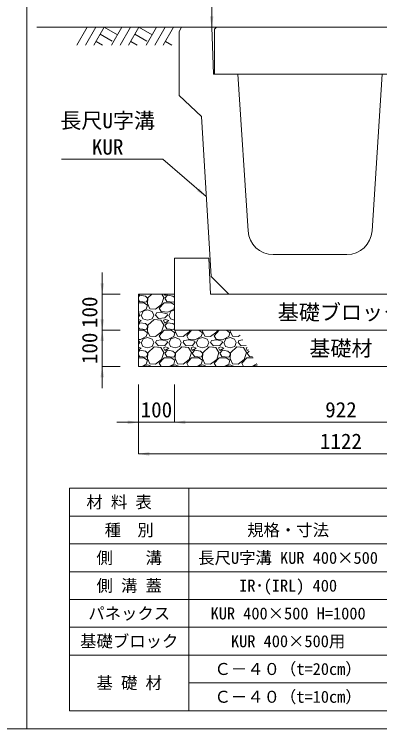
# Model space of a CAD drawing. Units: millimetres at full size, sheet at 1:40. Extents: x 206103 to 244503, y 883348 to 903496.
# Drawn here: x 242469 to 243481, y 883348 to 885328 of the extents above; entities that cross this region are included whole.
import ezdxf
from ezdxf.enums import TextEntityAlignment as Align

# ---------------------------------------------------------------- set-up
doc = ezdxf.new("R2010")
doc.units = ezdxf.units.MM
doc.header["$LTSCALE"] = 40
for name, color, linetype, lineweight in [('0_2', 7, 'Continuous', 20), ('Defpoints_3', 8, 'Continuous', 0), ('図枠', 5, 'Continuous', 13), ('基礎ブロック', 2, 'Continuous', 13), ('基礎材', 7, 'Continuous', 15), ('寸法・材料表', 7, 'Continuous', 13), ('寸法線', 7, 'Continuous', 13), ('引出線', 4, 'Continuous', 13), ('本体', 2, 'Continuous', 13), ('ﾊｯﾁﾝｸﾞ', 7, 'Continuous', 5)]:
    doc.layers.add(name, color=color, linetype=linetype, lineweight=lineweight)
doc.layers.add('文字', color=7, linetype='Continuous')
doc.styles.add('ＭＳ ゴシック', font='')
doc.styles.get('ＭＳ ゴシック').set_extended_font_data('MS Gothic')

# ---------------------------------------------------------------- blocks, each defined once
blk = doc.blocks.new('filled_arrow')
at = {"color": 0, "linetype": 'Continuous', "lineweight": -2}
blk.add_solid([(7.5, 1.25), (0, 0), (7.5, -1.25)], dxfattribs=at)

msp = doc.modelspace()

# ---------------------------------------------------------------- linework, layer by layer
at = {"layer": '0_2'}
msp.add_line((242931.21, 885292.33), (242531.21, 885292.33), dxfattribs=at)
at = {"layer": 'Defpoints_3'}
for p, q in [((242621.89, 884014.77), (244408.53, 884014.77)), ((242621.89, 884014.77), (242621.89, 883937.33)), ((242951.89, 884014.77), (242951.89, 883937.33))]:
    msp.add_line(p, q, dxfattribs=at)
at = {"layer": '図枠'}
for p, q in [((242503.21, 903148.33), (242503.21, 883348.33)), ((227303.21, 883348.33), (244503.21, 883348.33))]:
    msp.add_line(p, q, dxfattribs=at)
at = {"layer": '基礎ブロック', "lineweight": 20}
for p, q in [((242912.21, 884552.33), (242912.21, 884652.33)), ((242912.21, 884652.33), (243007.21, 884652.33)), ((243007.21, 884652.33), (243012.21, 884552.33)), ((242912.21, 884452.33), (242912.21, 884552.33)), ((243012.21, 884552.33), (243734.21, 884552.33)), ((243834.21, 884452.33), (242912.21, 884452.33))]:
    msp.add_line(p, q, dxfattribs=at)
at = {"layer": '基礎材'}
for p, q in [((242812.21, 884552.33), (242812.21, 884352.33)), ((242812.21, 884352.33), (243934.21, 884352.33))]:
    msp.add_line(p, q, dxfattribs=at)
at = {"layer": '基礎材', "lineweight": 13}
msp.add_line((242912.21, 884552.33), (242812.21, 884552.33), dxfattribs=at)
at = {"layer": '寸法・材料表'}
for p, q in [((242621.89, 883937.33), (244408.53, 883937.33)), ((242621.89, 883937.33), (242621.89, 883398.33)), ((242951.89, 883937.33), (242951.89, 883398.33)), ((242621.89, 883860.33), (244408.53, 883860.33)), ((242621.89, 883783.33), (244408.53, 883783.33)), ((242621.89, 883706.33), (244408.53, 883706.33)), ((242621.89, 883629.33), (244408.53, 883629.33)), ((242621.89, 883552.33), (244408.53, 883552.33)), ((242951.89, 883475.33), (244408.53, 883475.33)), ((242621.89, 883398.33), (244408.53, 883398.33))]:
    msp.add_line(p, q, dxfattribs=at)
at = {"layer": '寸法線'}
for p, q in [((243015.21, 885292.33), (243015.21, 886292.33)), ((243580.21, 885292.33), (243015.21, 885292.33)), ((242712.21, 884392.33), (242712.21, 884612.33)), ((242762.21, 884552.33), (242712.21, 884552.33)), ((242712.21, 884292.33), (242712.21, 884512.33)), ((242762.21, 884452.33), (242712.21, 884452.33)), ((242762.21, 884452.33), (242712.21, 884452.33)), ((242762.21, 884352.33), (242712.21, 884352.33)), ((242812.21, 884302.33), (242812.21, 884197.39)), ((242812.21, 884302.33), (242812.21, 884109.89)), ((242912.21, 884302.33), (242912.21, 884197.39)), ((242912.21, 884302.33), (242912.21, 884197.39)), ((242752.21, 884197.39), (242972.21, 884197.39)), ((242912.21, 884197.39), (243834.21, 884197.39)), ((243934.21, 884109.89), (242812.21, 884109.89))]:
    msp.add_line(p, q, dxfattribs=at)
at = {"layer": '引出線'}
msp.add_lwpolyline([(243000.34, 884822.7), (242880.13, 884926.15), (242599.29, 884926.15)], dxfattribs=at)
at = {"layer": '本体'}
for p, q in [((242925.21, 885280.33), (242931.21, 885292.33)), ((242925.21, 885280.33), (242925.21, 885103.33)), ((242931.21, 885292.33), (243015.21, 885292.33)), ((243015.21, 885292.33), (243020.21, 885162.33)), ((243020.21, 885162.33), (243087.71, 885162.33)), ((243087.71, 885162.33), (243115.95, 884727.79)), ((243487.71, 885162.33), (243459.46, 884727.79)), ((242925.21, 885103.33), (242986.71, 885044.33)), ((242986.71, 885044.33), (243013.98, 884601.06)), ((243185.8, 884662.33), (243389.61, 884662.33)), ((243062.71, 884552.33), (243013.98, 884601.06)), ((243062.71, 884552.33), (243512.71, 884552.33))]:
    msp.add_line(p, q, dxfattribs=at)
at = {"layer": '本体', "lineweight": 20}
msp.add_lwpolyline([(243022.71, 885162.33), (243022.71, 885286.33), (243028.71, 885292.33), (243546.71, 885292.33), (243552.71, 885286.33), (243552.71, 885162.33)], close=True, dxfattribs=at)
at = {"layer": '本体'}
for centre, start, end in [((243185.8, 884732.33), 183.71899, 270), ((243389.61, 884732.33), 270, 356.28101)]:
    msp.add_arc(centre, 70, start, end, dxfattribs=at)
at = {"layer": 'ﾊｯﾁﾝｸﾞ', "lineweight": 9}
for p, q in [((242670.65, 885292.33), (242642, 885242.71)), ((242694.27, 885292.33), (242665.62, 885242.71)), ((242717.89, 885292.33), (242689.24, 885242.71)), ((242717.89, 885292.33), (242754.46, 885271.22)), ((242766.65, 885292.33), (242738, 885242.71)), ((242790.27, 885292.33), (242761.62, 885242.71)), ((242813.89, 885292.33), (242785.24, 885242.71)), ((242813.89, 885292.33), (242850.46, 885271.22)), ((242862.65, 885292.33), (242834, 885242.71)), ((242886.27, 885292.33), (242857.62, 885242.71)), ((242909.89, 885292.33), (242881.24, 885242.71)), ((242706.47, 885272.55), (242739.88, 885253.26)), ((242802.47, 885272.55), (242835.88, 885253.26)), ((242695.05, 885252.76), (242712.46, 885242.71)), ((242791.05, 885252.76), (242808.46, 885242.71)), ((242887.05, 885252.76), (242904.46, 885242.71))]:
    msp.add_line(p, q, dxfattribs=at)
at = {"layer": 'ﾊｯﾁﾝｸﾞ'}
for p, q in [((242812.21, 884550.57), (242815.13, 884552.33)), ((242816.51, 884549.35), (242812.21, 884545.04)), ((242831.75, 884547.06), (242816.51, 884549.35)), ((242837.85, 884541.73), (242831.75, 884547.06)), ((242849.39, 884552.33), (242838.61, 884542.49)), ((242882.8, 884543.25), (242877.26, 884552.33)), ((242883.59, 884552.33), (242885.09, 884548.58)), ((242885.09, 884548.58), (242891.33, 884552.33)), ((242892.71, 884549.35), (242885.09, 884541.73)), ((242907.95, 884547.06), (242892.71, 884549.35)), ((242912.21, 884543.34), (242907.95, 884547.06)), ((242812.21, 884536.75), (242814.99, 884532.58)), ((242812.21, 884528.77), (242827.18, 884528.77)), ((242814.99, 884532.58), (242834.04, 884530.3)), ((242827.18, 884528.77), (242837.08, 884521.91)), ((242834.04, 884530.3), (242837.85, 884537.15)), ((242838.61, 884542.49), (242837.85, 884526.49)), ((242837.85, 884537.15), (242837.85, 884541.73)), ((242837.85, 884526.49), (242843.94, 884512.01)), ((242869.85, 884513.53), (242883.57, 884528.77)), ((242876.71, 884524.2), (242882.8, 884543.25)), ((242883.57, 884528.77), (242903.38, 884528.77)), ((242885.09, 884541.73), (242891.19, 884532.58)), ((242891.19, 884532.58), (242910.24, 884530.3)), ((242903.38, 884528.77), (242912.21, 884522.66)), ((242910.24, 884530.3), (242912.21, 884533.84)), ((242834.04, 884511.25), (242818.03, 884502.86)), ((242825.65, 884505.15), (242837.85, 884508.96)), ((242837.08, 884521.91), (242834.04, 884511.25)), ((242837.85, 884508.96), (242850.04, 884504.39)), ((242843.94, 884512.01), (242859.94, 884511.25)), ((242859.94, 884511.25), (242876.71, 884524.2)), ((242875.18, 884504.39), (242869.85, 884513.53)), ((242910.24, 884511.25), (242894.23, 884502.86)), ((242901.85, 884505.15), (242912.21, 884508.38)), ((242912.21, 884518.14), (242910.24, 884511.25)), ((242818.03, 884502.86), (242812.21, 884503.33)), ((242815.75, 884498.29), (242812.21, 884499.18)), ((242816.51, 884494.48), (242812.21, 884489.7)), ((242816.51, 884494.48), (242815.75, 884498.29)), ((242820.32, 884494.48), (242824.89, 884483.81)), ((242821.08, 884494.48), (242825.65, 884505.15)), ((242850.04, 884504.39), (242854.61, 884494.48)), ((242850.8, 884483.81), (242854.61, 884494.48)), ((242859.94, 884494.48), (242862.23, 884500.58)), ((242868.33, 884485.34), (242859.94, 884494.48)), ((242876.71, 884502.1), (242862.23, 884500.58)), ((242885.85, 884486.86), (242868.33, 884485.34)), ((242894.23, 884502.86), (242875.18, 884504.39)), ((242891.95, 884498.29), (242876.71, 884502.1)), ((242892.71, 884494.48), (242885.85, 884486.86)), ((242892.71, 884494.48), (242891.95, 884498.29)), ((242896.52, 884494.48), (242901.09, 884483.81)), ((242897.28, 884494.48), (242901.85, 884505.15)), ((242820.32, 884479.24), (242812.21, 884481.95)), ((242812.21, 884474.37), (242820.32, 884479.24)), ((242816.51, 884473.15), (242812.21, 884468.84)), ((242831.75, 884470.86), (242816.51, 884473.15)), ((242824.89, 884483.81), (242837.85, 884480)), ((242837.85, 884465.53), (242831.75, 884470.86)), ((242837.85, 884480), (242850.8, 884483.81)), ((242838.61, 884466.29), (242837.85, 884450.29)), ((242856.13, 884482.29), (242838.61, 884466.29)), ((242874.42, 884480.77), (242856.13, 884482.29)), ((242882.8, 884467.05), (242874.42, 884480.77)), ((242876.71, 884448), (242882.8, 884467.05)), ((242887.38, 884482.29), (242882.04, 884480)), ((242882.04, 884480), (242885.09, 884472.38)), ((242885.09, 884472.38), (242896.52, 884479.24)), ((242892.71, 884473.15), (242885.09, 884465.53)), ((242896.52, 884479.24), (242887.38, 884482.29)), ((242907.95, 884470.86), (242892.71, 884473.15)), ((242901.09, 884483.81), (242912.21, 884480.55)), ((242912.21, 884467.14), (242907.95, 884470.86)), ((242812.21, 884460.55), (242814.99, 884456.38)), ((242812.21, 884452.57), (242827.18, 884452.57)), ((242814.99, 884456.38), (242834.04, 884454.1)), ((242827.18, 884452.57), (242837.08, 884445.71)), ((242834.04, 884454.1), (242837.85, 884460.95)), ((242837.85, 884460.95), (242837.85, 884465.53)), ((242837.85, 884450.29), (242843.94, 884435.81)), ((242859.94, 884435.05), (242876.71, 884448)), ((242869.85, 884437.33), (242883.57, 884452.57)), ((242883.57, 884452.57), (242903.38, 884452.57)), ((242885.09, 884465.53), (242891.19, 884456.38)), ((242891.19, 884456.38), (242910.24, 884454.1)), ((242903.38, 884452.57), (242913.28, 884445.71)), ((242910.24, 884454.1), (242912.21, 884457.64)), ((242914.14, 884452.33), (242914.05, 884450.29)), ((242914.05, 884450.29), (242920.14, 884435.81)), ((242936.14, 884435.05), (242952.91, 884448)), ((242946.05, 884437.33), (242959.55, 884452.33)), ((242952.91, 884448), (242954.29, 884452.33)), ((242979.93, 884452.33), (242989.48, 884445.71)), ((242990.34, 884452.33), (242990.25, 884450.29)), ((242990.25, 884450.29), (242996.34, 884435.81)), ((243012.34, 884435.05), (243029.11, 884448)), ((243022.25, 884437.33), (243035.75, 884452.33)), ((243029.11, 884448), (243030.49, 884452.33)), ((243056.13, 884452.33), (243065.68, 884445.71)), ((243066.54, 884452.33), (243066.45, 884450.29)), ((243066.45, 884450.29), (243072.54, 884435.81)), ((242818.03, 884426.66), (242812.21, 884427.13)), ((242834.04, 884435.05), (242818.03, 884426.66)), ((242821.08, 884418.28), (242825.65, 884428.95)), ((242825.65, 884428.95), (242837.85, 884432.76)), ((242837.08, 884445.71), (242834.04, 884435.05)), ((242837.85, 884432.76), (242850.04, 884428.19)), ((242843.94, 884435.81), (242859.94, 884435.05)), ((242850.04, 884428.19), (242854.61, 884418.28)), ((242875.18, 884428.19), (242869.85, 884437.33)), ((242894.23, 884426.66), (242875.18, 884428.19)), ((242910.24, 884435.05), (242894.23, 884426.66)), ((242897.28, 884418.28), (242901.85, 884428.95)), ((242901.85, 884428.95), (242914.05, 884432.76)), ((242913.28, 884445.71), (242910.24, 884435.05)), ((242914.05, 884432.76), (242926.24, 884428.19)), ((242920.14, 884435.81), (242936.14, 884435.05)), ((242926.24, 884428.19), (242930.81, 884418.28)), ((242951.38, 884428.19), (242946.05, 884437.33)), ((242970.43, 884426.66), (242951.38, 884428.19)), ((242986.44, 884435.05), (242970.43, 884426.66)), ((242973.48, 884418.28), (242978.05, 884428.95)), ((242978.05, 884428.95), (242990.25, 884432.76)), ((242989.48, 884445.71), (242986.44, 884435.05)), ((242990.25, 884432.76), (243002.44, 884428.19)), ((242996.34, 884435.81), (243012.34, 884435.05)), ((243002.44, 884428.19), (243007.01, 884418.28)), ((243027.58, 884428.19), (243022.25, 884437.33)), ((243046.63, 884426.66), (243027.58, 884428.19)), ((243062.64, 884435.05), (243046.63, 884426.66)), ((243049.68, 884418.28), (243054.25, 884428.95)), ((243054.25, 884428.95), (243066.45, 884432.76)), ((243065.68, 884445.71), (243062.64, 884435.05)), ((243066.45, 884432.76), (243078.64, 884428.19)), ((243072.54, 884435.81), (243088.54, 884435.05)), ((243078.64, 884428.19), (243083.21, 884418.28)), ((243088.54, 884435.05), (243093.84, 884439.14)), ((242815.75, 884422.09), (242812.21, 884422.98)), ((242816.51, 884418.28), (242812.21, 884413.5)), ((242816.51, 884418.28), (242815.75, 884422.09)), ((242820.32, 884418.28), (242824.89, 884407.61)), ((242824.89, 884407.61), (242837.85, 884403.8)), ((242837.85, 884403.8), (242850.8, 884407.61)), ((242850.8, 884407.61), (242854.61, 884418.28)), ((242859.94, 884418.28), (242862.23, 884424.38)), ((242868.33, 884409.14), (242859.94, 884418.28)), ((242876.71, 884425.9), (242862.23, 884424.38)), ((242885.85, 884410.66), (242868.33, 884409.14)), ((242891.95, 884422.09), (242876.71, 884425.9)), ((242892.71, 884418.28), (242885.85, 884410.66)), ((242892.71, 884418.28), (242891.95, 884422.09)), ((242896.52, 884418.28), (242901.09, 884407.61)), ((242901.09, 884407.61), (242914.05, 884403.8)), ((242914.05, 884403.8), (242927, 884407.61)), ((242927, 884407.61), (242930.81, 884418.28)), ((242936.14, 884418.28), (242938.43, 884424.38)), ((242944.53, 884409.14), (242936.14, 884418.28)), ((242952.91, 884425.9), (242938.43, 884424.38)), ((242962.05, 884410.66), (242944.53, 884409.14)), ((242968.15, 884422.09), (242952.91, 884425.9)), ((242968.91, 884418.28), (242962.05, 884410.66)), ((242968.91, 884418.28), (242968.15, 884422.09)), ((242972.72, 884418.28), (242977.29, 884407.61)), ((242977.29, 884407.61), (242990.25, 884403.8)), ((242990.25, 884403.8), (243003.2, 884407.61)), ((243003.2, 884407.61), (243007.01, 884418.28)), ((243012.34, 884418.28), (243014.63, 884424.38)), ((243020.73, 884409.14), (243012.34, 884418.28)), ((243029.11, 884425.9), (243014.63, 884424.38)), ((243038.25, 884410.66), (243020.73, 884409.14)), ((243044.35, 884422.09), (243029.11, 884425.9)), ((243045.11, 884418.28), (243038.25, 884410.66)), ((243045.11, 884418.28), (243044.35, 884422.09)), ((243048.92, 884418.28), (243053.49, 884407.61)), ((243053.49, 884407.61), (243066.45, 884403.8)), ((243066.45, 884403.8), (243079.4, 884407.61)), ((243079.4, 884407.61), (243083.21, 884418.28)), ((243088.54, 884418.28), (243090.83, 884424.38)), ((243096.93, 884409.14), (243088.54, 884418.28)), ((243101.7, 884425.52), (243090.83, 884424.38)), ((243110.48, 884410.32), (243096.93, 884409.14)), ((242820.32, 884403.04), (242812.21, 884405.75)), ((242812.21, 884398.17), (242820.32, 884403.04)), ((242816.51, 884396.95), (242812.21, 884392.64)), ((242831.75, 884394.66), (242816.51, 884396.95)), ((242837.85, 884389.33), (242831.75, 884394.66)), ((242838.61, 884390.09), (242837.85, 884374.09)), ((242837.85, 884384.75), (242837.85, 884389.33)), ((242856.13, 884406.09), (242838.61, 884390.09)), ((242874.42, 884404.57), (242856.13, 884406.09)), ((242882.8, 884390.85), (242874.42, 884404.57)), ((242876.71, 884371.8), (242882.8, 884390.85)), ((242887.38, 884406.09), (242882.04, 884403.8)), ((242882.04, 884403.8), (242885.09, 884396.18)), ((242885.09, 884396.18), (242896.52, 884403.04)), ((242892.71, 884396.95), (242885.09, 884389.33)), ((242885.09, 884389.33), (242891.19, 884380.18)), ((242896.52, 884403.04), (242887.38, 884406.09)), ((242907.95, 884394.66), (242892.71, 884396.95)), ((242914.05, 884389.33), (242907.95, 884394.66)), ((242914.81, 884390.09), (242914.05, 884374.09)), ((242914.05, 884384.75), (242914.05, 884389.33)), ((242932.33, 884406.09), (242914.81, 884390.09)), ((242950.62, 884404.57), (242932.33, 884406.09)), ((242959, 884390.85), (242950.62, 884404.57)), ((242952.91, 884371.8), (242959, 884390.85)), ((242963.58, 884406.09), (242958.24, 884403.8)), ((242958.24, 884403.8), (242961.29, 884396.18)), ((242961.29, 884396.18), (242972.72, 884403.04)), ((242968.91, 884396.95), (242961.29, 884389.33)), ((242961.29, 884389.33), (242967.39, 884380.18)), ((242972.72, 884403.04), (242963.58, 884406.09)), ((242984.15, 884394.66), (242968.91, 884396.95)), ((242990.25, 884389.33), (242984.15, 884394.66)), ((242991.01, 884390.09), (242990.25, 884374.09)), ((242990.25, 884384.75), (242990.25, 884389.33)), ((243008.53, 884406.09), (242991.01, 884390.09)), ((243026.82, 884404.57), (243008.53, 884406.09)), ((243035.2, 884390.85), (243026.82, 884404.57)), ((243029.11, 884371.8), (243035.2, 884390.85)), ((243039.78, 884406.09), (243034.44, 884403.8)), ((243034.44, 884403.8), (243037.49, 884396.18)), ((243037.49, 884396.18), (243048.92, 884403.04)), ((243045.11, 884396.95), (243037.49, 884389.33)), ((243037.49, 884389.33), (243043.59, 884380.18)), ((243048.92, 884403.04), (243039.78, 884406.09)), ((243060.35, 884394.66), (243045.11, 884396.95)), ((243066.45, 884389.33), (243060.35, 884394.66)), ((243067.21, 884390.09), (243066.45, 884374.09)), ((243066.45, 884384.75), (243066.45, 884389.33)), ((243084.73, 884406.09), (243067.21, 884390.09)), ((243103.02, 884404.57), (243084.73, 884406.09)), ((243111.4, 884390.85), (243103.02, 884404.57)), ((243105.31, 884371.8), (243111.4, 884390.85)), ((243113.52, 884405.04), (243110.64, 884403.8)), ((243110.64, 884403.8), (243113.69, 884396.18)), ((243113.69, 884396.18), (243117.36, 884398.39)), ((243119.34, 884394.97), (243113.69, 884389.33)), ((243113.69, 884389.33), (243119.79, 884380.18)), ((242812.21, 884384.35), (242814.99, 884380.18)), ((242812.21, 884376.37), (242827.18, 884376.37)), ((242814.99, 884380.18), (242834.04, 884377.9)), ((242827.18, 884376.37), (242837.08, 884369.51)), ((242834.04, 884377.9), (242837.85, 884384.75)), ((242837.08, 884369.51), (242834.04, 884358.85)), ((242837.85, 884374.09), (242843.94, 884359.61)), ((242859.94, 884358.85), (242876.71, 884371.8)), ((242869.85, 884361.13), (242883.57, 884376.37)), ((242883.57, 884376.37), (242903.38, 884376.37)), ((242891.19, 884380.18), (242910.24, 884377.9)), ((242903.38, 884376.37), (242913.28, 884369.51)), ((242910.24, 884377.9), (242914.05, 884384.75)), ((242913.28, 884369.51), (242910.24, 884358.85)), ((242914.05, 884374.09), (242920.14, 884359.61)), ((242936.14, 884358.85), (242952.91, 884371.8)), ((242946.05, 884361.13), (242959.77, 884376.37)), ((242959.77, 884376.37), (242979.58, 884376.37)), ((242967.39, 884380.18), (242986.44, 884377.9)), ((242979.58, 884376.37), (242989.48, 884369.51)), ((242986.44, 884377.9), (242990.25, 884384.75)), ((242989.48, 884369.51), (242986.44, 884358.85)), ((242990.25, 884374.09), (242996.34, 884359.61)), ((243012.34, 884358.85), (243029.11, 884371.8)), ((243022.25, 884361.13), (243035.97, 884376.37)), ((243035.97, 884376.37), (243055.78, 884376.37)), ((243043.59, 884380.18), (243062.64, 884377.9)), ((243055.78, 884376.37), (243065.68, 884369.51)), ((243062.64, 884377.9), (243066.45, 884384.75)), ((243065.68, 884369.51), (243062.64, 884358.85)), ((243066.45, 884374.09), (243072.54, 884359.61)), ((243088.54, 884358.85), (243105.31, 884371.8)), ((243098.45, 884361.13), (243112.17, 884376.37)), ((243112.17, 884376.37), (243130.08, 884376.37)), ((243119.79, 884380.18), (243128.48, 884379.14)), ((242834.04, 884358.85), (242821.6, 884352.33)), ((242825.48, 884352.33), (242825.65, 884352.75)), ((242825.65, 884352.75), (242837.85, 884356.56)), ((242837.85, 884356.56), (242849.13, 884352.33)), ((242843.94, 884359.61), (242859.94, 884358.85)), ((242874.99, 884352.33), (242869.85, 884361.13)), ((242910.24, 884358.85), (242897.8, 884352.33)), ((242901.68, 884352.33), (242901.85, 884352.75)), ((242901.85, 884352.75), (242914.05, 884356.56)), ((242914.05, 884356.56), (242925.33, 884352.33)), ((242920.14, 884359.61), (242936.14, 884358.85)), ((242951.19, 884352.33), (242946.05, 884361.13)), ((242986.44, 884358.85), (242974, 884352.33)), ((242977.88, 884352.33), (242978.05, 884352.75)), ((242978.05, 884352.75), (242990.25, 884356.56)), ((242990.25, 884356.56), (243001.53, 884352.33)), ((242996.34, 884359.61), (243012.34, 884358.85)), ((243027.39, 884352.33), (243022.25, 884361.13)), ((243062.64, 884358.85), (243050.2, 884352.33)), ((243054.08, 884352.33), (243054.25, 884352.75)), ((243054.25, 884352.75), (243066.45, 884356.56)), ((243066.45, 884356.56), (243077.73, 884352.33)), ((243072.54, 884359.61), (243088.54, 884358.85)), ((243103.59, 884352.33), (243098.45, 884361.13)), ((243138.84, 884358.85), (243126.4, 884352.33)), ((243130.28, 884352.33), (243130.45, 884352.75)), ((243130.45, 884352.75), (243141.69, 884356.26)), ((243139.29, 884360.42), (243138.84, 884358.85))]:
    msp.add_line(p, q, dxfattribs=at)

# ---------------------------------------------------------------- block references
at = {"layer": '寸法線', "xscale": 4, "yscale": 4}
for p, rotation in [((243015.21, 885292.33), 90), ((242712.21, 884552.33), 90), ((242712.21, 884452.33), 90), ((242712.21, 884452.33), 270), ((242712.21, 884352.33), 270), ((242812.21, 884197.39), 180)]:
    msp.add_blockref('filled_arrow', p, dxfattribs=dict(at, rotation=rotation))
for p in [(242912.21, 884197.39), (242912.21, 884197.39), (242812.21, 884109.89)]:
    msp.add_blockref('filled_arrow', p, dxfattribs=at)
at = {"layer": '引出線', "xscale": 4, "yscale": 4, "rotation": 139.3}
msp.add_blockref('filled_arrow', (243000.34, 884822.7), dxfattribs=at)

# ---------------------------------------------------------------- texts
at = {"layer": '寸法・材料表', "style": 'ＭＳ ゴシック'}
msp.add_text('\u3000材 料 表', height=33.23, dxfattribs=at).set_placement((242622.94, 883976.05), align=Align.MIDDLE_LEFT)
for s, p in [('種\u3000別', (242786.89, 883898.83)), ('規格・寸法', (243226.89, 883898.83)), ('側\u3000\u3000溝', (242786.89, 883821.83)), ('長尺U字溝 KUR 400×500', (243226.89, 883821.83)), ('側 溝 蓋', (242786.89, 883744.83)), ('IR･(IRL) 400', (243226.89, 883744.83)), ('パネックス', (242786.89, 883667.83)), ('KUR 400×500 H=1000', (243226.89, 883667.83)), ('基礎ブロック', (242786.89, 883590.83)), ('KUR 400×500用', (243226.89, 883590.83)), ('Ｃ－４０（t=20cm）', (243226.89, 883513.83)), ('基 礎 材', (242786.89, 883475.33)), ('Ｃ－４０（t=10cm）', (243226.89, 883436.83))]:
    msp.add_text(s, height=33.23, dxfattribs=at).set_placement(p, align=Align.MIDDLE_CENTER)
at = {"layer": '寸法線', "style": 'ＭＳ ゴシック'}
for p in [(242677.21, 884502.33), (242677.21, 884402.33)]:
    msp.add_text('100', height=42.72, rotation=90, dxfattribs=at).set_placement(p, align=Align.MIDDLE_CENTER)
for s, p in [('100', (242862.21, 884232.39)), ('922', (243373.21, 884232.39)), ('1122', (243373.21, 884144.89))]:
    msp.add_text(s, height=42.72, dxfattribs=at).set_placement(p, align=Align.MIDDLE_CENTER)
at = {"layer": '引出線', "style": 'ＭＳ ゴシック'}
for s, p in [('長尺U字溝', (242596.09, 884999.39)), ('KUR', (242683.51, 884926.27))]:
    msp.add_text(s, height=42.72, dxfattribs=at).set_placement(p, align=Align.BOTTOM_LEFT)
at = {"layer": '文字', "style": 'ＭＳ ゴシック'}
for s, p in [('基礎ブロック', (243373.21, 884502.33)), ('基礎材', (243373.21, 884402.33))]:
    msp.add_text(s, height=42.72, dxfattribs=at).set_placement(p, align=Align.MIDDLE_CENTER)

doc.saveas('drawing.dxf')
